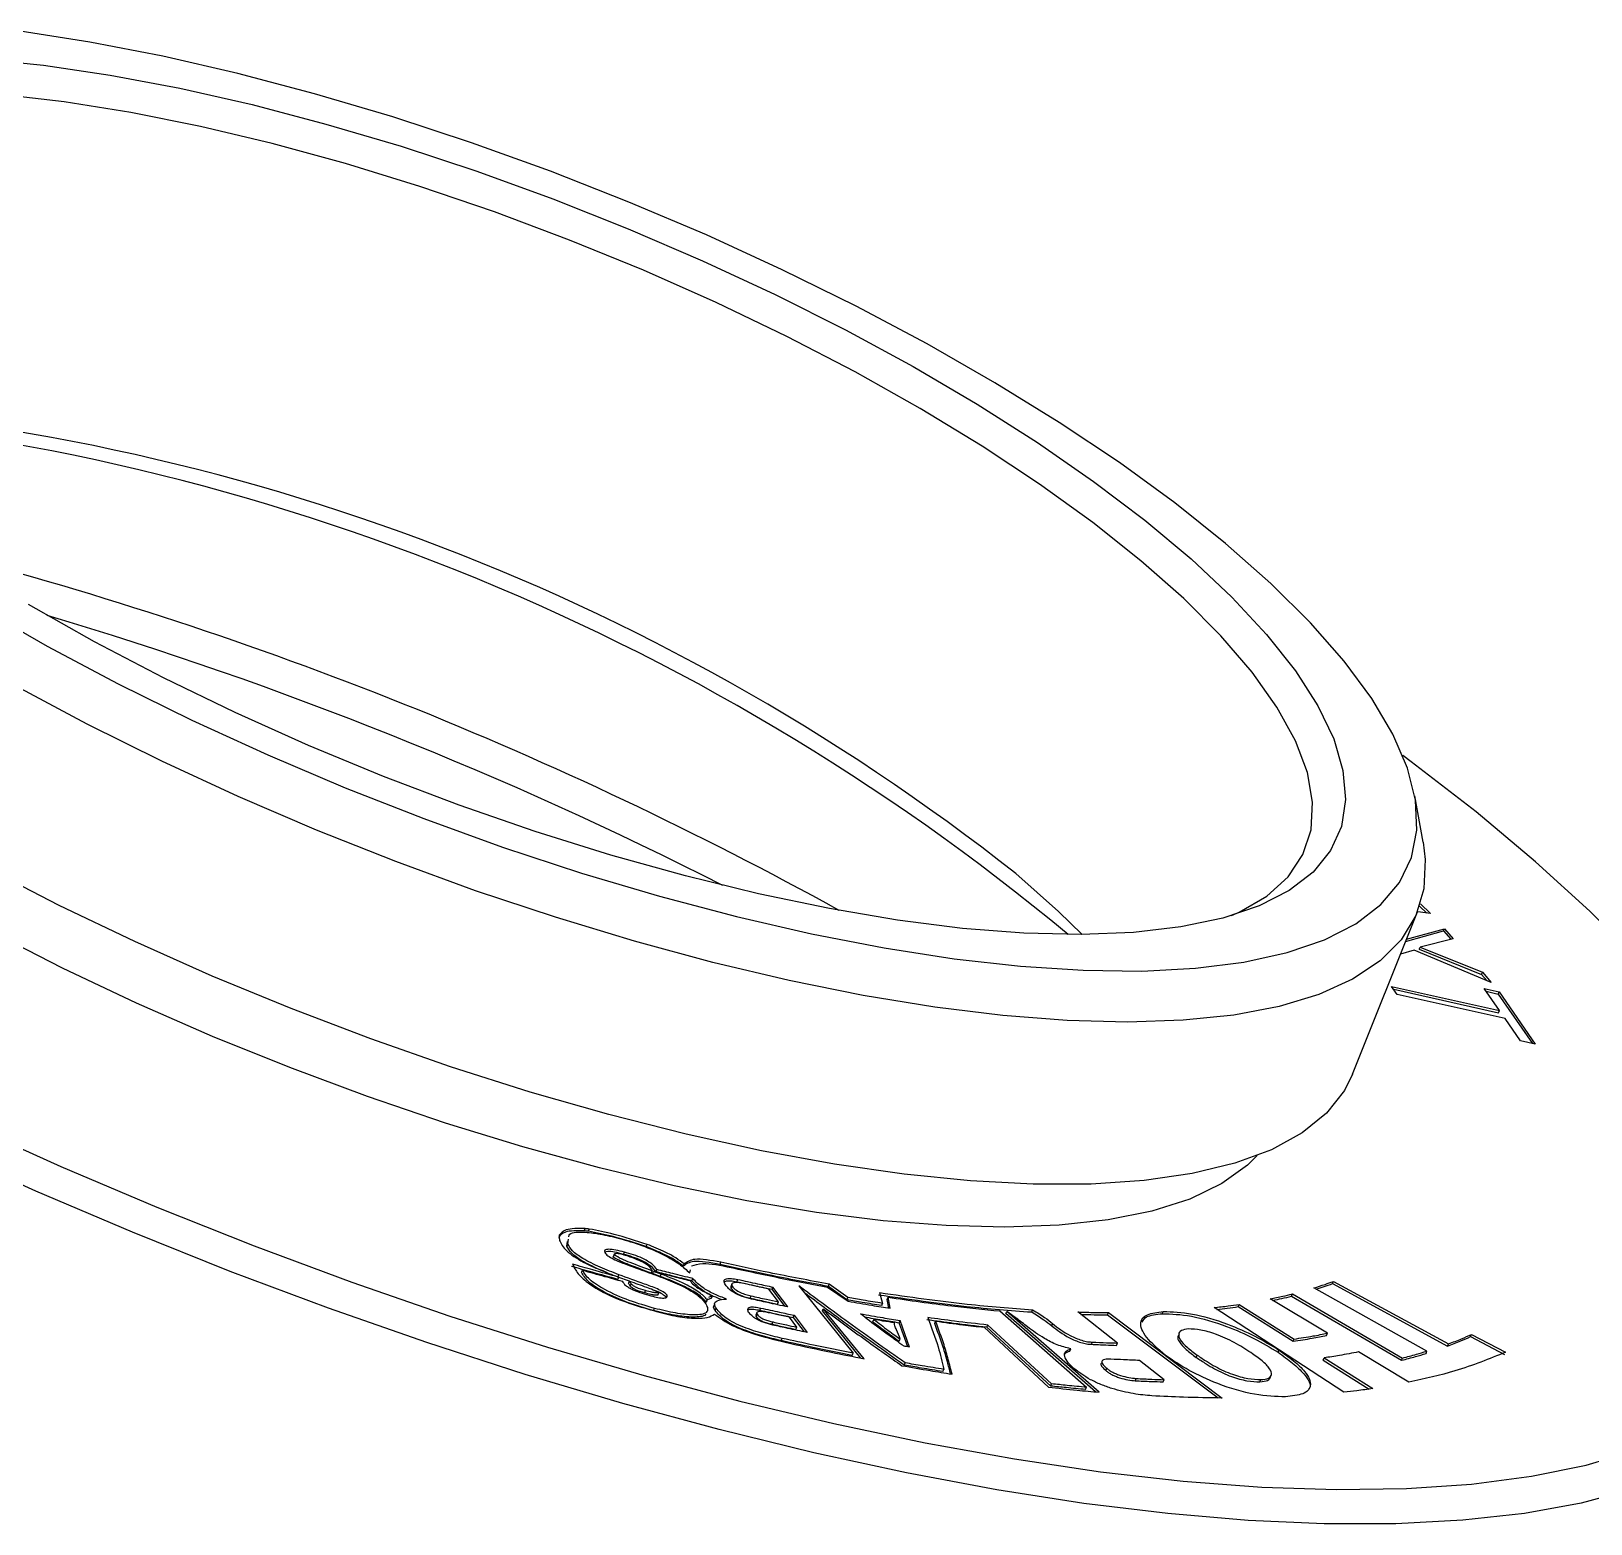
# Paper-space layout 'Sheet3' of a CAD drawing. Header units: millimetres. Extents: x 2 to 295, y 2 to 209.
# Drawn here: x 224.77 to 255.88, y 154.12 to 183.9 of the extents above; entities that cross this region are included whole.
import ezdxf

# ---------------------------------------------------------------- set-up
doc = ezdxf.new("R2010")
doc.units = ezdxf.units.MM

psp = doc.layouts.new('Sheet3')

# ---------------------------------------------------------------- linework, layer by layer
at = {"color": 7, "linetype": 'Continuous', "lineweight": 25}
for p, q in [((252.534, 167.716), (252.368, 168.642)), ((252.478, 166.491), (252.681, 166.295)), ((251.126, 163.092), (252.421, 166.332)), ((252.426, 166.327), (252.421, 166.331)), ((252.681, 166.295), (252.426, 166.327)), ((252.463, 166.444), (252.608, 166.304)), ((252.183, 165.736), (252.941, 165.948)), ((252.201, 165.781), (252.958, 165.993)), ((252.941, 165.948), (252.958, 165.993)), ((252.941, 165.948), (253.085, 165.781)), ((252.958, 165.993), (253.132, 165.793)), ((252.353, 165.566), (252.084, 165.487)), ((253.891, 164.921), (252.353, 165.566)), ((252.456, 165.582), (252.474, 165.627)), ((252.456, 165.582), (253.697, 165.079)), ((253.132, 165.793), (252.474, 165.627)), ((252.474, 165.627), (253.715, 165.123)), ((253.697, 165.079), (253.715, 165.123)), ((253.697, 165.079), (253.802, 164.958)), ((253.715, 165.123), (253.891, 164.921)), ((251.906, 164.843), (254.056, 164.362)), ((252.019, 164.68), (251.906, 164.843)), ((251.946, 164.785), (254.038, 164.317)), ((254.168, 164.199), (252.019, 164.68)), ((253.751, 164.802), (254.049, 164.735)), ((254.056, 164.362), (253.751, 164.802)), ((253.791, 164.744), (254.031, 164.69)), ((254.031, 164.69), (254.049, 164.735)), ((254.031, 164.69), (254.713, 163.705)), ((254.049, 164.735), (254.771, 163.692)), ((254.038, 164.317), (254.056, 164.362)), ((254.473, 163.759), (254.168, 164.199)), ((254.771, 163.692), (254.473, 163.759)), ((235.799, 159.966), (235.816, 160.011)), ((235.882, 159.958), (235.9, 160.002)), ((235.452, 159.659), (235.467, 159.753)), ((235.452, 159.659), (235.47, 159.704)), ((235.47, 159.704), (235.485, 159.798)), ((237.034, 159.651), (237.052, 159.696)), ((236.376, 159.442), (236.394, 159.487)), ((236.399, 159.5), (236.377, 159.445)), ((236.581, 159.497), (236.599, 159.542)), ((237.776, 159.262), (237.794, 159.307)), ((238.508, 159.296), (238.526, 159.341)), ((235.744, 159.139), (235.762, 159.183)), ((236.701, 158.962), (236.47, 159.045)), ((236.471, 159.049), (236.488, 159.09)), ((236.471, 158.997), (236.489, 159.042)), ((237.136, 159.122), (237.154, 159.166)), ((237.161, 159.113), (237.179, 159.158)), ((237.313, 159.058), (237.161, 159.113)), ((237.331, 159.103), (237.179, 159.158)), ((237.231, 159.149), (237.249, 159.193)), ((237.313, 159.058), (237.331, 159.103)), ((237.903, 159.125), (237.919, 159.187)), ((237.945, 158.97), (237.963, 159.014)), ((238.843, 158.952), (238.861, 158.997)), ((236.684, 158.92), (236.702, 158.965)), ((236.718, 158.863), (236.736, 158.908)), ((237.005, 158.729), (237.023, 158.773)), ((237.266, 158.684), (237.284, 158.729)), ((237.437, 158.638), (237.454, 158.682)), ((238.744, 158.908), (238.722, 158.852)), ((238.733, 158.815), (238.751, 158.86)), ((239.672, 158.55), (239.482, 158.805)), ((239.546, 158.8), (239.564, 158.844)), ((239.801, 158.461), (239.546, 158.8)), ((239.862, 158.448), (239.564, 158.844)), ((240.083, 158.868), (241.162, 157.525)), ((240.654, 158.844), (241.062, 158.562)), ((240.669, 158.858), (240.686, 158.902)), ((241.039, 158.59), (240.669, 158.858)), ((241.057, 158.635), (240.686, 158.902)), ((241.689, 158.735), (241.75, 158.519)), ((249.908, 158.662), (249.925, 158.707)), ((249.925, 158.707), (252.123, 157.429)), ((252.609, 157.565), (250.356, 158.827)), ((250.726, 158.913), (250.744, 158.958)), ((250.726, 158.913), (253.023, 157.666)), ((250.744, 158.958), (253.041, 157.711)), ((237.181, 158.375), (237.199, 158.419)), ((238.235, 158.544), (238.253, 158.589)), ((238.264, 158.612), (238.253, 158.589)), ((238.338, 158.624), (238.257, 158.59)), ((238.356, 158.668), (238.275, 158.634)), ((238.338, 158.624), (238.356, 158.668)), ((238.41, 158.376), (238.428, 158.421)), ((239.108, 158.624), (239.126, 158.668)), ((239.302, 158.382), (239.32, 158.426)), ((239.654, 158.505), (239.672, 158.55)), ((240.55, 158.368), (240.568, 158.412)), ((241.315, 157.429), (240.55, 158.368)), ((241.38, 157.416), (240.568, 158.412)), ((241.039, 158.59), (241.057, 158.635)), ((241.733, 158.474), (241.75, 158.519)), ((241.841, 158.597), (241.859, 158.641)), ((241.875, 158.425), (241.841, 158.597)), ((241.903, 158.421), (241.859, 158.641)), ((244.092, 158.368), (245.817, 156.845)), ((244.725, 158.347), (244.743, 158.391)), ((250.955, 156.746), (248.362, 158.435)), ((248.845, 158.454), (248.862, 158.499)), ((248.845, 158.454), (249.942, 157.762)), ((248.862, 158.499), (249.96, 157.807)), ((250.623, 157.922), (249.484, 158.607)), ((249.908, 158.662), (252.105, 157.384)), ((239.242, 158.339), (239.219, 158.283)), ((239.222, 158.289), (239.229, 158.258)), ((239.229, 158.258), (239.247, 158.302)), ((239.547, 158.103), (239.565, 158.148)), ((240.039, 158.045), (239.892, 158.244)), ((239.968, 158.238), (239.986, 158.283)), ((239.968, 158.238), (240.183, 157.951)), ((239.986, 158.283), (240.244, 157.938)), ((241.559, 158.153), (241.577, 158.198)), ((242.083, 158.134), (242.101, 158.178)), ((242.252, 157.651), (242.083, 158.134)), ((242.288, 157.645), (242.101, 158.178)), ((242.79, 158.119), (242.808, 158.164)), ((243.833, 158.042), (243.851, 158.086)), ((245.123, 156.914), (243.851, 158.086)), ((244.208, 158.314), (244.226, 158.358)), ((245.995, 156.755), (244.208, 158.314)), ((246.072, 156.748), (244.226, 158.358)), ((245.124, 158.071), (245.142, 158.115)), ((246.438, 157.727), (245.648, 158.347)), ((246.239, 158.291), (246.257, 158.335)), ((246.239, 158.291), (248.444, 156.632)), ((246.257, 158.335), (248.523, 156.63)), ((247.331, 158.312), (247.349, 158.357)), ((239.73, 157.776), (239.748, 157.821)), ((240.021, 158.001), (240.039, 158.045)), ((242.084, 157.763), (242.102, 157.808)), ((243.775, 158.042), (245.06, 156.848)), ((245.105, 156.869), (243.833, 158.042)), ((245.918, 157.703), (245.936, 157.747)), ((249.942, 157.762), (249.96, 157.807)), ((250.605, 157.878), (250.623, 157.922)), ((253.481, 157.855), (253.499, 157.899)), ((253.481, 157.855), (254.158, 157.5)), ((253.499, 157.899), (254.176, 157.545)), ((241.144, 157.48), (241.162, 157.525)), ((245.486, 157.566), (245.504, 157.61)), ((245.504, 157.61), (245.498, 157.615)), ((246.42, 157.682), (246.438, 157.727)), ((248.008, 157.441), (248.026, 157.486)), ((249.64, 157.544), (249.658, 157.588)), ((250.54, 157.386), (250.558, 157.431)), ((250.558, 157.431), (251.529, 156.819)), ((252.251, 156.945), (251.243, 157.55)), ((252.105, 157.384), (252.123, 157.429)), ((252.591, 157.52), (252.609, 157.565)), ((253.023, 157.666), (253.041, 157.711)), ((242.184, 157.287), (242.202, 157.332)), ((242.955, 157.159), (242.972, 157.203)), ((246.207, 157.179), (246.225, 157.224)), ((247.367, 156.997), (246.878, 157.381)), ((250.54, 157.386), (251.456, 156.809)), ((245.105, 156.869), (245.123, 156.914)), ((245.799, 156.801), (245.817, 156.845)), ((246.791, 156.976), (246.809, 157.02)), ((247.349, 156.953), (247.367, 156.997)), ((249.279, 156.955), (249.296, 156.999))]:
    psp.add_line(p, q, dxfattribs=at)
at = {"color": 7, "linetype": 'Continuous', "lineweight": 25, "flags": 128}
for points in [[(223.729, 172.407), (225.083, 171.632), (226.501, 170.879), (227.972, 170.153), (229.486, 169.459), (231.03, 168.803), (232.596, 168.189), (234.17, 167.621), (235.742, 167.104), (237.301, 166.641), (238.834, 166.236), (240.332, 165.892), (241.784, 165.61), (243.178, 165.394), (244.505, 165.244), (245.755, 165.163), (246.92, 165.149), (247.991, 165.204), (248.96, 165.327), (249.82, 165.517), (250.565, 165.773), (251.189, 166.092), (251.689, 166.474), (252.061, 166.914), (252.301, 167.41), (252.408, 167.958), (252.382, 168.554), (252.223, 169.194), (251.931, 169.874), (251.508, 170.587), (250.959, 171.33), (250.287, 172.097), (249.496, 172.882), (248.592, 173.68), (247.583, 174.485), (246.474, 175.291), (245.275, 176.093), (243.993, 176.884), (242.639, 177.659), (241.221, 178.412), (239.75, 179.138), (238.237, 179.831), (236.692, 180.488), (235.126, 181.102), (233.552, 181.67), (231.98, 182.187), (230.421, 182.649), (228.888, 183.054), (227.39, 183.399), (225.938, 183.68), (224.544, 183.896)], [(223.753, 183.347), (225.014, 183.217), (226.345, 183.02), (227.734, 182.758), (229.172, 182.432), (230.646, 182.045), (232.145, 181.6), (233.658, 181.101), (235.172, 180.551), (236.676, 179.955), (238.158, 179.318), (239.607, 178.644), (241.01, 177.938), (242.358, 177.207), (243.638, 176.456), (244.843, 175.691), (245.961, 174.917), (246.985, 174.141), (247.906, 173.37), (248.718, 172.608), (249.412, 171.862), (249.986, 171.138), (250.433, 170.442), (250.75, 169.778), (250.935, 169.152), (250.987, 168.57), (250.904, 168.035), (250.688, 167.551), (250.34, 167.124), (249.864, 166.755), (249.262, 166.448), (248.54, 166.205), (247.702, 166.028), (246.757, 165.918), (245.71, 165.877), (244.571, 165.904), (243.348, 166), (242.051, 166.164), (240.689, 166.394), (239.274, 166.688), (237.817, 167.045), (236.329, 167.461), (234.822, 167.933), (233.307, 168.458), (231.796, 169.032), (230.301, 169.649), (228.835, 170.306), (227.407, 170.996), (226.031, 171.715), (224.715, 172.457)], [(248.714, 166.254), (248.861, 166.321), (249.414, 166.644), (249.84, 167.029), (250.135, 167.471), (250.299, 167.967), (250.328, 168.514), (250.224, 169.106), (249.986, 169.74), (249.617, 170.409), (249.12, 171.109), (248.498, 171.833), (247.757, 172.577), (246.903, 173.334), (245.943, 174.097), (244.883, 174.862), (243.734, 175.621), (242.503, 176.369), (241.202, 177.099), (239.84, 177.806), (238.428, 178.484), (236.979, 179.127), (235.502, 179.731), (234.012, 180.29), (232.518, 180.8), (231.034, 181.257), (229.571, 181.658), (228.141, 181.998), (226.756, 182.275), (225.427, 182.487), (224.164, 182.633)], [(252.534, 167.716), (252.576, 167.375), (252.549, 166.791), (252.389, 166.256), (252.097, 165.774), (251.675, 165.349), (251.126, 164.984), (250.453, 164.682), (249.662, 164.444), (248.758, 164.271), (247.747, 164.167), (246.637, 164.13), (245.435, 164.162), (244.15, 164.262), (242.79, 164.429), (241.365, 164.663), (239.886, 164.961), (238.362, 165.321), (236.805, 165.742), (235.224, 166.22), (233.632, 166.751), (232.04, 167.332), (230.458, 167.959), (228.897, 168.628), (227.37, 169.333), (225.886, 170.071), (224.455, 170.835)], [(256.819, 165.369), (255.856, 166.341), (254.778, 167.327), (253.59, 168.322), (252.298, 169.322), (252.126, 169.45)], [(251.126, 163.092), (250.965, 162.768), (250.607, 162.314), (250.121, 161.919), (249.51, 161.585), (248.777, 161.314), (247.929, 161.109), (246.971, 160.971), (245.909, 160.9), (244.752, 160.897), (243.507, 160.963), (242.183, 161.097), (240.79, 161.298), (239.337, 161.564), (237.834, 161.893), (236.292, 162.284), (234.722, 162.734), (233.134, 163.239), (231.541, 163.796), (229.952, 164.4), (228.379, 165.049), (226.834, 165.736), (225.327, 166.458), (223.868, 167.21)], [(244.409, 167.092), (245.263, 166.336), (245.732, 165.877)], [(249.226, 161.467), (249.029, 161.274), (248.515, 160.907), (247.878, 160.601), (247.12, 160.361), (246.249, 160.186), (245.27, 160.079), (244.191, 160.04), (243.02, 160.07), (241.764, 160.168), (240.435, 160.333), (239.041, 160.565), (237.593, 160.861), (236.101, 161.22), (234.577, 161.639), (233.032, 162.114), (231.477, 162.643), (229.924, 163.221), (228.385, 163.844), (226.87, 164.507), (225.391, 165.205), (223.959, 165.934)], [(223.468, 162.099), (225.356, 161.248), (227.274, 160.436), (229.213, 159.665), (231.164, 158.941), (233.118, 158.266), (235.065, 157.644), (236.997, 157.077), (238.903, 156.569), (240.775, 156.121), (242.603, 155.735), (244.38, 155.415), (246.097, 155.161), (247.745, 154.973), (249.317, 154.855), (250.805, 154.805), (252.202, 154.824), (253.501, 154.912), (254.697, 155.069), (255.783, 155.293), (256.754, 155.584)], [(256.698, 154.807), (255.685, 154.535), (254.559, 154.33), (253.326, 154.192), (251.991, 154.123), (250.561, 154.122), (249.042, 154.19), (247.442, 154.326), (245.768, 154.53), (244.027, 154.801), (242.228, 155.137), (240.379, 155.538), (238.489, 156), (236.567, 156.522), (234.621, 157.102), (232.661, 157.736), (230.696, 158.422), (228.735, 159.157), (226.787, 159.937), (224.861, 160.759), (222.966, 161.618)]]:
    psp.add_lwpolyline(points, dxfattribs=at)
at = {"color": 7, "linetype": 'Continuous', "lineweight": 25}
for centre, radius, start, end in [((217.209, 132.568), 43.951, 51.7676, 87.3822), ((216.382, 130.91), 45.473, 50.2627, 86.1689), ((203.505, 98.69), 77.305, 61.08248, 75.3491), ((202.135, 95.26), 80.33, 63.0333, 73.39828)]:
    psp.add_arc(centre, radius, start, end, dxfattribs=at)
for points, knots in [([(235.799, 159.966), (235.655, 159.968), (235.401, 159.971), (235.32, 159.876), (235.284, 159.835)], [0, 0, 0, 0, 0.562783, 1, 1, 1, 1]), ([(235.816, 160.011), (235.673, 160.013), (235.419, 160.016), (235.337, 159.921), (235.302, 159.879)], [0, 0, 0, 0, 0.562783, 1, 1, 1, 1]), ([(235.492, 159.845), (235.493, 159.858), (235.496, 159.933), (235.743, 159.953), (236.109, 159.911), (236.37, 159.847), (236.5, 159.814)], [0, 0, 0, 0, 0.074471, 0.432127, 0.715836, 1, 1, 1, 1]), ([(235.882, 159.958), (235.866, 159.959), (235.838, 159.962), (235.811, 159.965), (235.799, 159.966)], [0, 0, 0, 0, 0.5601501, 1, 1, 1, 1]), ([(235.9, 160.002), (235.884, 160.004), (235.856, 160.007), (235.828, 160.01), (235.816, 160.011)], [0, 0, 0, 0, 0.5601501, 1, 1, 1, 1]), ([(237.034, 159.651), (236.812, 159.723), (236.414, 159.852), (236.045, 159.925), (235.882, 159.958)], [0, 0, 0, 0, 0.559352, 1, 1, 1, 1]), ([(237.052, 159.696), (236.829, 159.768), (236.431, 159.896), (236.062, 159.97), (235.9, 160.002)], [0, 0, 0, 0, 0.559352, 1, 1, 1, 1]), ([(235.302, 159.879), (235.302, 159.86), (235.301, 159.826), (235.304, 159.791), (235.304, 159.776)], [0, 0, 0, 0, 0.560433, 1, 1, 1, 1]), ([(235.304, 159.776), (235.339, 159.709), (235.407, 159.576), (235.742, 159.35), (236.117, 159.185), (236.35, 159.095), (236.467, 159.05)], [0, 0, 0, 0, 0.280008, 0.558441, 0.779013, 1, 1, 1, 1]), ([(236.252, 159.135), (236.201, 159.155), (236.027, 159.226), (235.759, 159.353), (235.526, 159.525), (235.477, 159.614), (235.452, 159.659)], [0, 0, 0, 0, 0.138004, 0.472744, 0.73526, 1, 1, 1, 1]), ([(236.488, 159.09), (236.364, 159.139), (236.117, 159.238), (235.777, 159.397), (235.544, 159.57), (235.495, 159.659), (235.47, 159.704)], [0, 0, 0, 0, 0.2800613, 0.5596358, 0.778889, 1, 1, 1, 1]), ([(236.5, 159.814), (236.65, 159.771), (236.949, 159.684), (237.369, 159.502), (237.713, 159.306), (237.839, 159.185), (237.903, 159.125)], [0, 0, 0, 0, 0.280079, 0.559583, 0.780017, 1, 1, 1, 1]), ([(237.776, 159.262), (237.722, 159.303), (237.615, 159.384), (237.358, 159.521), (237.157, 159.602), (237.034, 159.651)], [0, 0, 0, 0, 0.279712, 0.559915, 1, 1, 1, 1]), ([(237.794, 159.307), (237.74, 159.347), (237.633, 159.428), (237.376, 159.566), (237.175, 159.646), (237.052, 159.696)], [0, 0, 0, 0, 0.279712, 0.559915, 1, 1, 1, 1]), ([(236.489, 159.042), (236.317, 159.089), (236.01, 159.174), (235.701, 159.262), (235.566, 159.301)], [0, 0, 0, 0, 0.559994, 1, 1, 1, 1]), ([(235.566, 159.301), (235.596, 159.239), (235.656, 159.117), (235.888, 158.901), (236.281, 158.677), (236.757, 158.494), (237.079, 158.403), (237.24, 158.357)], [0, 0, 0, 0, 0.18706, 0.373449, 0.559499, 0.779386, 1, 1, 1, 1]), ([(236.599, 159.542), (236.484, 159.571), (236.323, 159.61), (236.197, 159.587), (236.204, 159.55), (236.208, 159.531)], [0, 0, 0, 0, 0.558648, 0.77944, 1, 1, 1, 1]), ([(236.208, 159.531), (236.225, 159.51), (236.26, 159.468), (236.418, 159.382), (236.714, 159.265), (236.97, 159.175), (237.14, 159.115)], [0, 0, 0, 0, 0.123893, 0.248632, 0.498811, 1, 1, 1, 1]), ([(236.581, 159.497), (236.46, 159.529), (236.303, 159.57), (236.23, 159.545), (236.213, 159.54)], [0, 0, 0, 0, 0.770563, 1, 1, 1, 1]), ([(237.136, 159.122), (236.991, 159.177), (236.787, 159.254), (236.522, 159.356), (236.425, 159.414), (236.376, 159.442)], [0, 0, 0, 0, 0.563218, 0.784519, 1, 1, 1, 1]), ([(236.394, 159.487), (236.396, 159.494), (236.4, 159.507), (236.427, 159.519), (236.473, 159.518), (236.586, 159.496), (236.689, 159.458), (236.772, 159.428)], [0, 0, 0, 0, 0.125469, 0.250508, 0.375853, 0.501027, 1, 1, 1, 1]), ([(237.154, 159.166), (237.008, 159.222), (236.805, 159.299), (236.54, 159.401), (236.442, 159.458), (236.394, 159.487)], [0, 0, 0, 0, 0.563218, 0.784519, 1, 1, 1, 1]), ([(237.231, 159.149), (237.204, 159.185), (237.148, 159.258), (236.904, 159.406), (236.704, 159.463), (236.581, 159.497)], [0, 0, 0, 0, 0.280723, 0.559265, 1, 1, 1, 1]), ([(237.249, 159.193), (237.221, 159.23), (237.166, 159.303), (236.922, 159.45), (236.722, 159.507), (236.599, 159.542)], [0, 0, 0, 0, 0.280723, 0.559265, 1, 1, 1, 1]), ([(236.772, 159.428), (236.825, 159.408), (236.93, 159.367), (237.103, 159.268), (237.135, 159.205), (237.154, 159.166)], [0, 0, 0, 0, 0.2808506, 0.5587025, 1, 1, 1, 1]), ([(238.508, 159.296), (238.311, 159.331), (237.959, 159.393), (237.832, 159.302), (237.776, 159.262)], [0, 0, 0, 0, 0.560532, 1, 1, 1, 1]), ([(238.526, 159.341), (238.328, 159.376), (237.977, 159.437), (237.85, 159.347), (237.794, 159.307)], [0, 0, 0, 0, 0.560532, 1, 1, 1, 1]), ([(237.939, 159.265), (238.005, 159.288), (238.176, 159.347), (238.52, 159.277), (238.729, 159.234)], [0, 0, 0, 0, 0.388316, 1, 1, 1, 1]), ([(240.669, 158.858), (240.271, 158.932), (239.562, 159.063), (238.83, 159.225), (238.508, 159.296)], [0, 0, 0, 0, 0.559985, 1, 1, 1, 1]), ([(240.686, 158.902), (240.289, 158.976), (239.58, 159.108), (238.848, 159.27), (238.526, 159.341)], [0, 0, 0, 0, 0.559985, 1, 1, 1, 1]), ([(236.471, 158.997), (236.299, 159.045), (235.992, 159.129), (235.684, 159.217), (235.548, 159.256)], [0, 0, 0, 0, 0.559994, 1, 1, 1, 1]), ([(237.181, 158.375), (237.014, 158.423), (236.681, 158.52), (236.213, 158.725), (235.854, 158.955), (235.781, 159.077), (235.744, 159.139)], [0, 0, 0, 0, 0.280553, 0.560526, 0.780066, 1, 1, 1, 1]), ([(237.199, 158.419), (237.032, 158.468), (236.699, 158.564), (236.231, 158.77), (235.872, 159), (235.799, 159.122), (235.762, 159.183)], [0, 0, 0, 0, 0.280553, 0.560526, 0.780066, 1, 1, 1, 1]), ([(235.762, 159.183), (235.91, 159.141), (236.175, 159.066), (236.439, 158.993), (236.555, 158.961)], [0, 0, 0, 0, 0.5599961, 1, 1, 1, 1]), ([(236.467, 159.05), (236.471, 159.049), (236.479, 159.046), (236.486, 159.043), (236.489, 159.042)], [0, 0, 0, 0, 0.559999, 1, 1, 1, 1]), ([(237.454, 158.682), (237.432, 158.704), (237.386, 158.748), (237.214, 158.828), (236.917, 158.936), (236.66, 159.028), (236.488, 159.09)], [0, 0, 0, 0, 0.123027, 0.248021, 0.49847, 1, 1, 1, 1]), ([(237.14, 159.115), (237.265, 159.069), (237.516, 158.976), (237.857, 158.82), (238.119, 158.65), (238.189, 158.555), (238.224, 158.508)], [0, 0, 0, 0, 0.280681, 0.560159, 0.780035, 1, 1, 1, 1]), ([(237.179, 159.158), (237.315, 159.123), (237.558, 159.06), (237.799, 159.001), (237.906, 158.974)], [0, 0, 0, 0, 0.5599984, 1, 1, 1, 1]), ([(237.945, 158.97), (237.812, 159.003), (237.575, 159.061), (237.336, 159.122), (237.231, 159.149)], [0, 0, 0, 0, 0.559996, 1, 1, 1, 1]), ([(237.963, 159.014), (237.83, 159.047), (237.593, 159.105), (237.354, 159.166), (237.249, 159.193)], [0, 0, 0, 0, 0.559996, 1, 1, 1, 1]), ([(238.235, 158.544), (238.186, 158.596), (238.088, 158.7), (237.745, 158.89), (237.477, 158.994), (237.313, 159.058)], [0, 0, 0, 0, 0.278295, 0.558698, 1, 1, 1, 1]), ([(238.253, 158.589), (238.204, 158.641), (238.106, 158.745), (237.763, 158.935), (237.495, 159.039), (237.331, 159.103)], [0, 0, 0, 0, 0.278295, 0.558698, 1, 1, 1, 1]), ([(238.64, 158.606), (238.558, 158.636), (238.394, 158.697), (238.128, 158.844), (238.025, 158.95), (237.963, 159.014)], [0, 0, 0, 0, 0.279882, 0.561286, 1, 1, 1, 1]), ([(238.616, 158.889), (238.6, 158.916), (238.57, 158.971), (238.625, 159.014), (238.731, 159.019), (238.818, 159.004), (238.861, 158.997)], [0, 0, 0, 0, 0.281551, 0.555238, 0.777247, 1, 1, 1, 1]), ([(238.729, 159.234), (239.094, 159.155), (239.744, 159.014), (240.376, 158.896), (240.654, 158.844)], [0, 0, 0, 0, 0.559989, 1, 1, 1, 1]), ([(238.861, 158.997), (238.993, 158.967), (239.228, 158.915), (239.462, 158.866), (239.564, 158.844)], [0, 0, 0, 0, 0.559999, 1, 1, 1, 1]), ([(236.555, 158.961), (236.574, 158.934), (236.603, 158.892), (236.694, 158.83), (236.861, 158.748), (237.011, 158.704), (237.13, 158.669)], [0, 0, 0, 0, 0.248403, 0.374064, 0.500132, 1, 1, 1, 1]), ([(236.718, 158.863), (236.711, 158.874), (236.697, 158.894), (236.688, 158.912), (236.684, 158.92)], [0, 0, 0, 0, 0.559894, 1, 1, 1, 1]), ([(236.736, 158.908), (236.729, 158.919), (236.715, 158.938), (236.706, 158.957), (236.702, 158.965)], [0, 0, 0, 0, 0.559894, 1, 1, 1, 1]), ([(236.702, 158.965), (236.814, 158.923), (236.969, 158.866), (237.177, 158.797), (237.249, 158.751), (237.284, 158.729)], [0, 0, 0, 0, 0.5635672, 0.7854445, 1, 1, 1, 1]), ([(237.005, 158.729), (236.943, 158.746), (236.857, 158.771), (236.754, 158.827), (236.73, 158.851), (236.718, 158.863)], [0, 0, 0, 0, 0.557942, 0.778936, 1, 1, 1, 1]), ([(237.023, 158.773), (236.961, 158.791), (236.874, 158.815), (236.772, 158.871), (236.748, 158.896), (236.736, 158.908)], [0, 0, 0, 0, 0.557942, 0.778936, 1, 1, 1, 1]), ([(237.266, 158.684), (237.248, 158.683), (237.211, 158.68), (237.117, 158.699), (237.048, 158.717), (237.005, 158.729)], [0, 0, 0, 0, 0.2785474, 0.559103, 1, 1, 1, 1]), ([(237.284, 158.729), (237.266, 158.727), (237.229, 158.725), (237.135, 158.743), (237.065, 158.762), (237.023, 158.773)], [0, 0, 0, 0, 0.2785474, 0.559103, 1, 1, 1, 1]), ([(237.13, 158.669), (237.177, 158.657), (237.272, 158.633), (237.387, 158.621), (237.462, 158.635), (237.457, 158.666), (237.454, 158.682)], [0, 0, 0, 0, 0.27975, 0.560129, 0.778746, 1, 1, 1, 1]), ([(237.437, 158.638), (237.414, 158.659), (237.368, 158.703), (237.27, 158.75), (237.215, 158.771), (237.202, 158.776)], [0, 0, 0, 0, 0.432233, 0.871379, 1, 1, 1, 1]), ([(237.906, 158.974), (237.928, 158.946), (237.973, 158.89), (238.132, 158.781), (238.271, 158.711), (238.356, 158.668)], [0, 0, 0, 0, 0.2793294, 0.5600631, 1, 1, 1, 1]), ([(238.551, 158.59), (238.493, 158.611), (238.354, 158.664), (238.11, 158.8), (238.008, 158.906), (237.945, 158.97)], [0, 0, 0, 0, 0.215257, 0.521915, 1, 1, 1, 1]), ([(238.599, 158.945), (238.605, 158.953), (238.623, 158.973), (238.715, 158.974), (238.801, 158.959), (238.843, 158.952)], [0, 0, 0, 0, 0.212762, 0.605723, 1, 1, 1, 1]), ([(239.133, 158.605), (239.072, 158.621), (238.952, 158.651), (238.775, 158.733), (238.672, 158.817), (238.635, 158.865), (238.616, 158.889)], [0, 0, 0, 0, 0.2837131, 0.5506886, 0.7727391, 1, 1, 1, 1]), ([(238.725, 158.857), (238.724, 158.856), (238.714, 158.847), (238.724, 158.831), (238.733, 158.815)], [0, 0, 0, 0, 0.090898, 1, 1, 1, 1]), ([(238.733, 158.815), (238.75, 158.794), (238.782, 158.753), (238.893, 158.689), (239.007, 158.648), (239.074, 158.632), (239.108, 158.624)], [0, 0, 0, 0, 0.281749, 0.549389, 0.772986, 1, 1, 1, 1]), ([(238.949, 158.921), (238.911, 158.927), (238.835, 158.941), (238.765, 158.929), (238.732, 158.902), (238.745, 158.874), (238.751, 158.86)], [0, 0, 0, 0, 0.284287, 0.565948, 0.782734, 1, 1, 1, 1]), ([(238.751, 158.86), (238.768, 158.839), (238.8, 158.797), (238.911, 158.734), (239.025, 158.693), (239.092, 158.677), (239.126, 158.668)], [0, 0, 0, 0, 0.281749, 0.549389, 0.772986, 1, 1, 1, 1]), ([(238.843, 158.952), (238.975, 158.923), (239.211, 158.871), (239.444, 158.821), (239.546, 158.8)], [0, 0, 0, 0, 0.559999, 1, 1, 1, 1]), ([(239.482, 158.805), (239.383, 158.826), (239.206, 158.864), (239.028, 158.903), (238.949, 158.921)], [0, 0, 0, 0, 0.559999, 1, 1, 1, 1]), ([(242.202, 157.332), (241.795, 157.618), (241.069, 158.13), (240.384, 158.642), (240.083, 158.868)], [0, 0, 0, 0, 0.5599562, 1, 1, 1, 1]), ([(242.184, 157.287), (241.777, 157.574), (241.097, 158.053), (240.455, 158.532), (240.198, 158.725)], [0, 0, 0, 0, 0.598291, 1, 1, 1, 1]), ([(241.671, 158.69), (242.264, 158.605), (243.322, 158.454), (244.297, 158.379), (244.725, 158.347)], [0, 0, 0, 0, 0.559965, 1, 1, 1, 1]), ([(241.689, 158.735), (242.282, 158.65), (243.34, 158.498), (244.314, 158.424), (244.743, 158.391)], [0, 0, 0, 0, 0.559965, 1, 1, 1, 1]), ([(249.484, 158.607), (249.568, 158.624), (249.718, 158.656), (249.862, 158.691), (249.925, 158.707)], [0, 0, 0, 0, 0.559998, 1, 1, 1, 1]), ([(250.356, 158.827), (250.43, 158.85), (250.563, 158.892), (250.688, 158.938), (250.744, 158.958)], [0, 0, 0, 0, 0.559998, 1, 1, 1, 1]), ([(250.4, 158.802), (250.453, 158.819), (250.565, 158.855), (250.67, 158.893), (250.726, 158.913)], [0, 0, 0, 0, 0.478269, 1, 1, 1, 1]), ([(238.22, 158.307), (238.219, 158.303), (238.211, 158.274), (238.125, 158.25), (237.924, 158.241), (237.61, 158.271), (237.324, 158.34), (237.181, 158.375)], [0, 0, 0, 0, 0.025275, 0.187512, 0.349966, 0.675137, 1, 1, 1, 1]), ([(238.224, 158.508), (238.24, 158.475), (238.273, 158.409), (238.246, 158.335), (238.147, 158.293), (237.939, 158.286), (237.628, 158.316), (237.342, 158.385), (237.199, 158.419)], [0, 0, 0, 0, 0.125027, 0.2499048, 0.3747535, 0.4997695, 0.7500035, 1, 1, 1, 1]), ([(238.41, 158.376), (238.392, 158.409), (238.365, 158.46), (238.397, 158.488), (238.408, 158.498)], [0, 0, 0, 0, 0.6491136, 1, 1, 1, 1]), ([(238.428, 158.421), (238.413, 158.452), (238.383, 158.515), (238.447, 158.589), (238.567, 158.599), (238.64, 158.606)], [0, 0, 0, 0, 0.28091, 0.561566, 1, 1, 1, 1]), ([(239.73, 157.776), (239.606, 157.805), (239.357, 157.864), (239.026, 157.971), (238.77, 158.082), (238.546, 158.216), (238.464, 158.312), (238.41, 158.376)], [0, 0, 0, 0, 0.250746, 0.501229, 0.626428, 0.751759, 1, 1, 1, 1]), ([(239.748, 157.821), (239.624, 157.85), (239.375, 157.908), (239.044, 158.015), (238.788, 158.127), (238.564, 158.26), (238.482, 158.357), (238.428, 158.421)], [0, 0, 0, 0, 0.250746, 0.501229, 0.626428, 0.751759, 1, 1, 1, 1]), ([(239.077, 158.339), (239.07, 158.361), (239.056, 158.406), (239.088, 158.453), (239.2, 158.449), (239.28, 158.434), (239.32, 158.426)], [0, 0, 0, 0, 0.275911, 0.547067, 0.771198, 1, 1, 1, 1]), ([(239.08, 158.392), (239.082, 158.395), (239.094, 158.411), (239.185, 158.402), (239.263, 158.389), (239.302, 158.382)], [0, 0, 0, 0, 0.1159691, 0.5534254, 1, 1, 1, 1]), ([(239.108, 158.624), (239.211, 158.601), (239.393, 158.561), (239.575, 158.522), (239.654, 158.505)], [0, 0, 0, 0, 0.5599989, 1, 1, 1, 1]), ([(239.126, 158.668), (239.228, 158.646), (239.411, 158.605), (239.592, 158.567), (239.672, 158.55)], [0, 0, 0, 0, 0.5599989, 1, 1, 1, 1]), ([(239.862, 158.448), (239.727, 158.476), (239.485, 158.527), (239.241, 158.581), (239.133, 158.605)], [0, 0, 0, 0, 0.559998, 1, 1, 1, 1]), ([(239.426, 158.345), (239.394, 158.35), (239.33, 158.362), (239.266, 158.356), (239.232, 158.337), (239.242, 158.314), (239.247, 158.302)], [0, 0, 0, 0, 0.2890135, 0.573793, 0.7868689, 1, 1, 1, 1]), ([(239.302, 158.382), (239.427, 158.354), (239.65, 158.305), (239.871, 158.259), (239.968, 158.238)], [0, 0, 0, 0, 0.559999, 1, 1, 1, 1]), ([(239.32, 158.426), (239.445, 158.399), (239.668, 158.35), (239.888, 158.303), (239.986, 158.283)], [0, 0, 0, 0, 0.559999, 1, 1, 1, 1]), ([(240.568, 158.412), (240.853, 158.2), (241.36, 157.821), (241.899, 157.442), (242.137, 157.276)], [0, 0, 0, 0, 0.560117, 1, 1, 1, 1]), ([(241.733, 158.474), (241.604, 158.495), (241.374, 158.532), (241.142, 158.572), (241.039, 158.59)], [0, 0, 0, 0, 0.559998, 1, 1, 1, 1]), ([(241.75, 158.519), (241.622, 158.54), (241.392, 158.577), (241.16, 158.617), (241.057, 158.635)], [0, 0, 0, 0, 0.559998, 1, 1, 1, 1]), ([(241.062, 158.562), (241.22, 158.534), (241.503, 158.485), (241.781, 158.441), (241.903, 158.421)], [0, 0, 0, 0, 0.559998, 1, 1, 1, 1]), ([(241.859, 158.641), (242.287, 158.58), (243.051, 158.469), (243.774, 158.399), (244.092, 158.368)], [0, 0, 0, 0, 0.559982, 1, 1, 1, 1]), ([(244.743, 158.391), (244.827, 158.34), (244.976, 158.249), (245.091, 158.157), (245.142, 158.115)], [0, 0, 0, 0, 0.556862, 1, 1, 1, 1]), ([(248.362, 158.435), (248.457, 158.446), (248.627, 158.465), (248.79, 158.488), (248.862, 158.499)], [0, 0, 0, 0, 0.559998, 1, 1, 1, 1]), ([(248.417, 158.399), (248.487, 158.407), (248.633, 158.424), (248.773, 158.444), (248.845, 158.454)], [0, 0, 0, 0, 0.485955, 1, 1, 1, 1]), ([(249.533, 158.577), (249.595, 158.59), (249.722, 158.617), (249.844, 158.647), (249.908, 158.662)], [0, 0, 0, 0, 0.481585, 1, 1, 1, 1]), ([(237.24, 158.357), (237.383, 158.321), (237.669, 158.248), (238.014, 158.214), (238.273, 158.229), (238.357, 158.28), (238.399, 158.306)], [0, 0, 0, 0, 0.28014, 0.559612, 0.78013, 1, 1, 1, 1]), ([(238.399, 158.306), (238.509, 158.227), (238.73, 158.068), (239.301, 157.866), (239.669, 157.777), (239.895, 157.723)], [0, 0, 0, 0, 0.276973, 0.55753, 1, 1, 1, 1]), ([(239.558, 158.086), (239.502, 158.101), (239.392, 158.129), (239.225, 158.2), (239.138, 158.275), (239.098, 158.318), (239.077, 158.339)], [0, 0, 0, 0, 0.292833, 0.565825, 0.782205, 1, 1, 1, 1]), ([(239.229, 158.258), (239.239, 158.246), (239.257, 158.223), (239.306, 158.185), (239.38, 158.149), (239.464, 158.122), (239.519, 158.109), (239.547, 158.103)], [0, 0, 0, 0, 0.187663, 0.371833, 0.549427, 0.772155, 1, 1, 1, 1]), ([(239.247, 158.302), (239.256, 158.291), (239.275, 158.267), (239.324, 158.23), (239.398, 158.193), (239.482, 158.166), (239.537, 158.154), (239.565, 158.148)], [0, 0, 0, 0, 0.187663, 0.371833, 0.549427, 0.772155, 1, 1, 1, 1]), ([(239.892, 158.244), (239.805, 158.262), (239.65, 158.295), (239.495, 158.329), (239.426, 158.345)], [0, 0, 0, 0, 0.56, 1, 1, 1, 1]), ([(239.547, 158.103), (239.636, 158.084), (239.794, 158.049), (239.952, 158.016), (240.021, 158.001)], [0, 0, 0, 0, 0.559999, 1, 1, 1, 1]), ([(240.244, 157.938), (240.116, 157.965), (239.889, 158.014), (239.659, 158.064), (239.558, 158.086)], [0, 0, 0, 0, 0.559998, 1, 1, 1, 1]), ([(239.565, 158.148), (239.654, 158.128), (239.812, 158.094), (239.969, 158.06), (240.039, 158.045)], [0, 0, 0, 0, 0.559999, 1, 1, 1, 1]), ([(241.309, 158.311), (241.458, 158.285), (241.724, 158.238), (241.986, 158.197), (242.101, 158.178)], [0, 0, 0, 0, 0.559998, 1, 1, 1, 1]), ([(242.178, 157.664), (242.124, 157.701), (242.029, 157.769), (241.869, 157.89), (241.619, 158.068), (241.43, 158.216), (241.309, 158.311)], [0, 0, 0, 0, 0.175404, 0.313247, 0.559688, 1, 1, 1, 1]), ([(241.389, 158.249), (241.505, 158.229), (241.738, 158.189), (241.968, 158.152), (242.083, 158.134)], [0, 0, 0, 0, 0.498341, 1, 1, 1, 1]), ([(241.559, 158.153), (241.654, 158.08), (241.791, 157.976), (241.969, 157.846), (242.049, 157.788), (242.084, 157.763)], [0, 0, 0, 0, 0.560306, 0.806611, 1, 1, 1, 1]), ([(241.577, 158.198), (241.672, 158.125), (241.809, 158.02), (241.986, 157.89), (242.067, 157.833), (242.102, 157.808)], [0, 0, 0, 0, 0.560306, 0.806611, 1, 1, 1, 1]), ([(241.988, 158.129), (241.911, 158.142), (241.775, 158.164), (241.637, 158.187), (241.577, 158.198)], [0, 0, 0, 0, 0.56, 1, 1, 1, 1]), ([(242.102, 157.808), (242.08, 157.868), (242.049, 157.955), (241.991, 158.068), (241.989, 158.11), (241.988, 158.129)], [0, 0, 0, 0, 0.559719, 0.806267, 1, 1, 1, 1]), ([(243.833, 158.042), (243.613, 158.067), (243.219, 158.111), (242.814, 158.167), (242.636, 158.191)], [0, 0, 0, 0, 0.559985, 1, 1, 1, 1]), ([(243.851, 158.086), (243.631, 158.111), (243.237, 158.156), (242.832, 158.211), (242.653, 158.236)], [0, 0, 0, 0, 0.559985, 1, 1, 1, 1]), ([(242.653, 158.236), (242.728, 158.039), (242.861, 157.686), (242.938, 157.351), (242.972, 157.203)], [0, 0, 0, 0, 0.559991, 1, 1, 1, 1]), ([(243.106, 157.113), (243.086, 157.193), (243.041, 157.37), (242.946, 157.702), (242.849, 157.961), (242.79, 158.119)], [0, 0, 0, 0, 0.243645, 0.537768, 1, 1, 1, 1]), ([(243.136, 157.108), (243.112, 157.205), (243.063, 157.398), (242.964, 157.747), (242.867, 158.006), (242.808, 158.164)], [0, 0, 0, 0, 0.279758, 0.559838, 1, 1, 1, 1]), ([(242.808, 158.164), (242.991, 158.139), (243.316, 158.095), (243.635, 158.059), (243.775, 158.042)], [0, 0, 0, 0, 0.559991, 1, 1, 1, 1]), ([(244.64, 158.05), (244.568, 158.108), (244.439, 158.211), (244.291, 158.313), (244.226, 158.358)], [0, 0, 0, 0, 0.560416, 1, 1, 1, 1]), ([(245.498, 157.615), (245.409, 157.638), (245.229, 157.683), (244.912, 157.85), (244.745, 157.973), (244.64, 158.05)], [0, 0, 0, 0, 0.270869, 0.545188, 1, 1, 1, 1]), ([(244.725, 158.347), (244.809, 158.296), (244.959, 158.205), (245.073, 158.112), (245.124, 158.071)], [0, 0, 0, 0, 0.556862, 1, 1, 1, 1]), ([(245.124, 158.071), (245.23, 157.989), (245.362, 157.886), (245.589, 157.779), (245.707, 157.736), (245.825, 157.706), (245.887, 157.704), (245.918, 157.703)], [0, 0, 0, 0, 0.495825, 0.621139, 0.746244, 0.870793, 1, 1, 1, 1]), ([(245.142, 158.115), (245.248, 158.033), (245.38, 157.93), (245.606, 157.824), (245.725, 157.781), (245.843, 157.75), (245.905, 157.748), (245.936, 157.747)], [0, 0, 0, 0, 0.495825, 0.621139, 0.746244, 0.870793, 1, 1, 1, 1]), ([(245.648, 158.347), (245.763, 158.344), (245.969, 158.338), (246.169, 158.336), (246.257, 158.335)], [0, 0, 0, 0, 0.559998, 1, 1, 1, 1]), ([(245.707, 158.3), (245.797, 158.298), (245.976, 158.293), (246.151, 158.291), (246.239, 158.291)], [0, 0, 0, 0, 0.496787, 1, 1, 1, 1]), ([(247.391, 157.483), (247.25, 157.605), (246.967, 157.848), (246.86, 158.137), (247.001, 158.314), (247.233, 158.342), (247.349, 158.357)], [0, 0, 0, 0, 0.28001, 0.560851, 0.779117, 1, 1, 1, 1]), ([(246.931, 158.147), (246.952, 158.185), (247.007, 158.281), (247.209, 158.3), (247.331, 158.312)], [0, 0, 0, 0, 0.396146, 1, 1, 1, 1]), ([(247.331, 158.312), (247.514, 158.307), (247.879, 158.296), (248.567, 158.092), (249.171, 157.826), (249.484, 157.638), (249.64, 157.544)], [0, 0, 0, 0, 0.279995, 0.558826, 0.779591, 1, 1, 1, 1]), ([(247.349, 158.357), (247.532, 158.351), (247.897, 158.341), (248.584, 158.136), (249.189, 157.87), (249.502, 157.682), (249.658, 157.588)], [0, 0, 0, 0, 0.279995, 0.558826, 0.779591, 1, 1, 1, 1]), ([(241.144, 157.48), (240.883, 157.533), (240.415, 157.626), (239.94, 157.73), (239.73, 157.776)], [0, 0, 0, 0, 0.559985, 1, 1, 1, 1]), ([(241.162, 157.525), (240.9, 157.577), (240.433, 157.671), (239.957, 157.775), (239.748, 157.821)], [0, 0, 0, 0, 0.559985, 1, 1, 1, 1]), ([(245.936, 157.747), (246.03, 157.743), (246.199, 157.735), (246.365, 157.729), (246.438, 157.727)], [0, 0, 0, 0, 0.559998, 1, 1, 1, 1]), ([(247.668, 157.895), (247.657, 157.883), (247.623, 157.847), (247.664, 157.744), (247.798, 157.599), (247.938, 157.494), (248.008, 157.441)], [0, 0, 0, 0, 0.132816, 0.389538, 0.693372, 1, 1, 1, 1]), ([(247.85, 158.01), (247.798, 158.001), (247.695, 157.985), (247.644, 157.905), (247.678, 157.79), (247.816, 157.643), (247.956, 157.538), (248.026, 157.486)], [0, 0, 0, 0, 0.185905, 0.372692, 0.5584, 0.77819, 1, 1, 1, 1]), ([(249.097, 157.536), (248.992, 157.604), (248.784, 157.737), (248.426, 157.904), (248.085, 158.001), (247.929, 158.007), (247.85, 158.01)], [0, 0, 0, 0, 0.287096, 0.565001, 0.780046, 1, 1, 1, 1]), ([(249.942, 157.762), (250.069, 157.782), (250.296, 157.817), (250.511, 157.859), (250.605, 157.878)], [0, 0, 0, 0, 0.559997, 1, 1, 1, 1]), ([(249.96, 157.807), (250.087, 157.827), (250.314, 157.862), (250.528, 157.904), (250.623, 157.922)], [0, 0, 0, 0, 0.559997, 1, 1, 1, 1]), ([(253.023, 157.666), (253.111, 157.7), (253.269, 157.76), (253.416, 157.826), (253.481, 157.855)], [0, 0, 0, 0, 0.559997, 1, 1, 1, 1]), ([(253.041, 157.711), (253.129, 157.744), (253.286, 157.805), (253.434, 157.87), (253.499, 157.899)], [0, 0, 0, 0, 0.559997, 1, 1, 1, 1]), ([(239.895, 157.723), (240.175, 157.662), (240.674, 157.554), (241.164, 157.458), (241.38, 157.416)], [0, 0, 0, 0, 0.559985, 1, 1, 1, 1]), ([(242.288, 157.645), (242.267, 157.649), (242.231, 157.655), (242.194, 157.661), (242.178, 157.664)], [0, 0, 0, 0, 0.56, 1, 1, 1, 1]), ([(245.565, 157.22), (245.516, 157.269), (245.418, 157.366), (245.365, 157.487), (245.398, 157.57), (245.469, 157.597), (245.504, 157.61)], [0, 0, 0, 0, 0.279567, 0.557349, 0.778797, 1, 1, 1, 1]), ([(245.385, 157.501), (245.387, 157.507), (245.398, 157.539), (245.447, 157.554), (245.486, 157.566)], [0, 0, 0, 0, 0.195814, 1, 1, 1, 1]), ([(245.918, 157.703), (246.013, 157.698), (246.182, 157.69), (246.347, 157.685), (246.42, 157.682)], [0, 0, 0, 0, 0.559998, 1, 1, 1, 1]), ([(249.789, 156.655), (249.596, 156.66), (249.212, 156.669), (248.48, 156.882), (247.847, 157.178), (247.544, 157.381), (247.391, 157.483)], [0, 0, 0, 0, 0.282453, 0.5592074, 0.7788769, 1, 1, 1, 1]), ([(248.008, 157.441), (248.073, 157.398), (248.189, 157.321), (248.413, 157.188), (248.697, 157.053), (249.034, 156.963), (249.196, 156.957), (249.279, 156.955)], [0, 0, 0, 0, 0.177002, 0.314718, 0.558699, 0.777623, 1, 1, 1, 1]), ([(248.026, 157.486), (248.091, 157.443), (248.207, 157.366), (248.431, 157.232), (248.715, 157.098), (249.051, 157.008), (249.214, 157.002), (249.296, 156.999)], [0, 0, 0, 0, 0.177002, 0.314718, 0.558699, 0.777623, 1, 1, 1, 1]), ([(249.296, 156.999), (249.354, 157.005), (249.468, 157.016), (249.525, 157.097), (249.479, 157.219), (249.334, 157.373), (249.176, 157.482), (249.097, 157.536)], [0, 0, 0, 0, 0.185982, 0.368579, 0.55583, 0.778647, 1, 1, 1, 1]), ([(249.64, 157.544), (249.741, 157.471), (249.944, 157.326), (250.206, 157.075), (250.32, 156.885), (250.255, 156.821), (250.25, 156.817)], [0, 0, 0, 0, 0.270471, 0.539947, 0.965544, 1, 1, 1, 1]), ([(249.658, 157.588), (249.758, 157.516), (249.959, 157.372), (250.234, 157.115), (250.328, 156.869), (250.169, 156.695), (249.916, 156.669), (249.789, 156.655)], [0, 0, 0, 0, 0.1571053, 0.3136321, 0.5608434, 0.7790239, 1, 1, 1, 1]), ([(251.243, 157.55), (251.118, 157.526), (250.896, 157.482), (250.661, 157.447), (250.558, 157.431)], [0, 0, 0, 0, 0.559997, 1, 1, 1, 1]), ([(252.105, 157.384), (252.198, 157.408), (252.364, 157.451), (252.522, 157.499), (252.591, 157.52)], [0, 0, 0, 0, 0.559999, 1, 1, 1, 1]), ([(252.123, 157.429), (252.216, 157.453), (252.382, 157.496), (252.539, 157.544), (252.609, 157.565)], [0, 0, 0, 0, 0.559999, 1, 1, 1, 1]), ([(254.176, 157.545), (253.853, 157.412), (253.276, 157.176), (252.564, 157.015), (252.251, 156.945)], [0, 0, 0, 0, 0.55997, 1, 1, 1, 1]), ([(242.137, 157.276), (242.325, 157.243), (242.661, 157.184), (242.991, 157.131), (243.136, 157.108)], [0, 0, 0, 0, 0.559993, 1, 1, 1, 1]), ([(242.955, 157.159), (242.812, 157.182), (242.556, 157.223), (242.298, 157.268), (242.184, 157.287)], [0, 0, 0, 0, 0.559995, 1, 1, 1, 1]), ([(242.972, 157.203), (242.829, 157.226), (242.574, 157.267), (242.316, 157.312), (242.202, 157.332)], [0, 0, 0, 0, 0.559995, 1, 1, 1, 1]), ([(247.124, 156.674), (247.003, 156.685), (246.761, 156.708), (246.402, 156.793), (246.107, 156.896), (245.822, 157.029), (245.668, 157.143), (245.565, 157.22)], [0, 0, 0, 0, 0.249942, 0.501702, 0.626421, 0.750184, 1, 1, 1, 1]), ([(246.137, 157.334), (246.124, 157.328), (246.092, 157.312), (246.125, 157.251), (246.18, 157.203), (246.207, 157.179)], [0, 0, 0, 0, 0.249288, 0.625836, 1, 1, 1, 1]), ([(246.304, 157.405), (246.26, 157.406), (246.171, 157.407), (246.111, 157.366), (246.141, 157.297), (246.197, 157.248), (246.225, 157.224)], [0, 0, 0, 0, 0.28018, 0.558487, 0.779944, 1, 1, 1, 1]), ([(246.207, 157.179), (246.223, 157.165), (246.253, 157.138), (246.323, 157.098), (246.4, 157.064), (246.51, 157.025), (246.649, 156.99), (246.744, 156.981), (246.791, 156.976)], [0, 0, 0, 0, 0.125834, 0.242784, 0.360487, 0.483466, 0.742987, 1, 1, 1, 1]), ([(246.225, 157.224), (246.241, 157.21), (246.271, 157.183), (246.341, 157.143), (246.418, 157.109), (246.528, 157.07), (246.667, 157.035), (246.762, 157.025), (246.809, 157.02)], [0, 0, 0, 0, 0.125834, 0.242784, 0.360487, 0.483466, 0.742987, 1, 1, 1, 1]), ([(246.878, 157.381), (246.772, 157.385), (246.582, 157.392), (246.389, 157.401), (246.304, 157.405)], [0, 0, 0, 0, 0.559999, 1, 1, 1, 1]), ([(245.06, 156.848), (245.251, 156.827), (245.592, 156.79), (245.925, 156.76), (246.072, 156.748)], [0, 0, 0, 0, 0.5599903, 1, 1, 1, 1]), ([(245.799, 156.801), (245.67, 156.813), (245.441, 156.834), (245.208, 156.859), (245.105, 156.869)], [0, 0, 0, 0, 0.5599959, 1, 1, 1, 1]), ([(245.817, 156.845), (245.688, 156.857), (245.459, 156.878), (245.226, 156.903), (245.123, 156.914)], [0, 0, 0, 0, 0.5599959, 1, 1, 1, 1]), ([(246.791, 156.976), (246.896, 156.971), (247.084, 156.962), (247.268, 156.956), (247.349, 156.953)], [0, 0, 0, 0, 0.559999, 1, 1, 1, 1]), ([(246.809, 157.02), (246.914, 157.015), (247.102, 157.006), (247.286, 157), (247.367, 156.997)], [0, 0, 0, 0, 0.559999, 1, 1, 1, 1]), ([(249.279, 156.955), (249.338, 156.96), (249.454, 156.97), (249.478, 157.028), (249.489, 157.056)], [0, 0, 0, 0, 0.510004, 1, 1, 1, 1]), ([(251.529, 156.819), (251.423, 156.804), (251.235, 156.778), (251.041, 156.755), (250.955, 156.746)], [0, 0, 0, 0, 0.559998, 1, 1, 1, 1]), ([(248.523, 156.63), (248.268, 156.634), (247.812, 156.64), (247.334, 156.663), (247.124, 156.674)], [0, 0, 0, 0, 0.559993, 1, 1, 1, 1])]:
    psp.add_open_spline(points, degree=3, knots=knots, dxfattribs=at)

doc.saveas('drawing.dxf')
